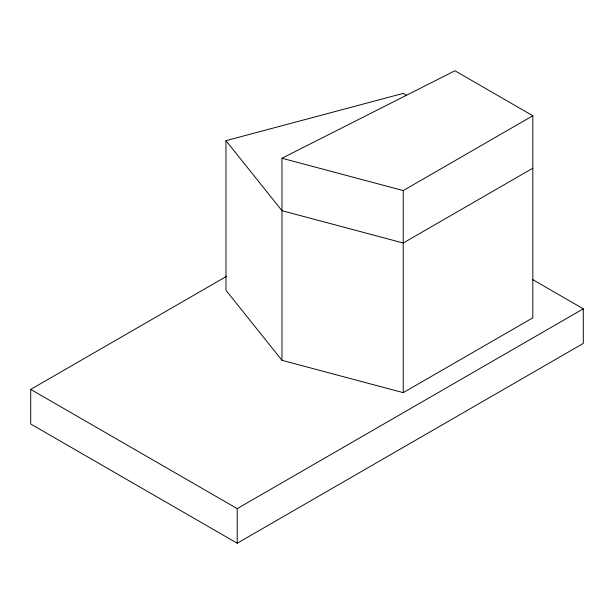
<?xml version="1.0" encoding="UTF-8"?>
<svg xmlns="http://www.w3.org/2000/svg" width="614" height="614" viewBox="0 0 614 614"><rect width="100%" height="100%" fill="white"/><g stroke="black" fill="none" stroke-linecap="round" stroke-linejoin="round"><path stroke-width="0.92" d="M532.706 279.608L583.3 308.819L583.3 343.418L237.211 543.229L30.7 423.998L30.7 389.406L226.566 276.323M281.964 360.318L281.964 158.243L403.244 190.57L532.829 115.754L532.829 317.829L403.244 392.645L281.964 360.318L225.967 290.299L225.967 140.667L403.244 93.382L406.522 95.277M532.829 168.198L403.244 243.014L281.964 210.686L225.967 140.667M30.7 389.406L237.211 508.63L583.3 308.819M281.964 158.243L454.92 70.771L532.829 115.754M403.244 190.57L403.244 392.645M237.211 508.63L237.211 543.229"/></g></svg>
